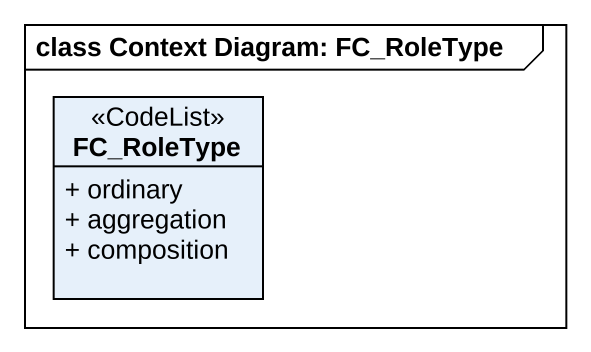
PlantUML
@startuml
mainframe class Context Diagram: FC_RoleType
hide circle
hide empty members
skinparam classAttributeIconSize 0
class FC_RoleType <<CodeList>> {
  + ordinary
  + aggregation
  + composition
}
@enduml
